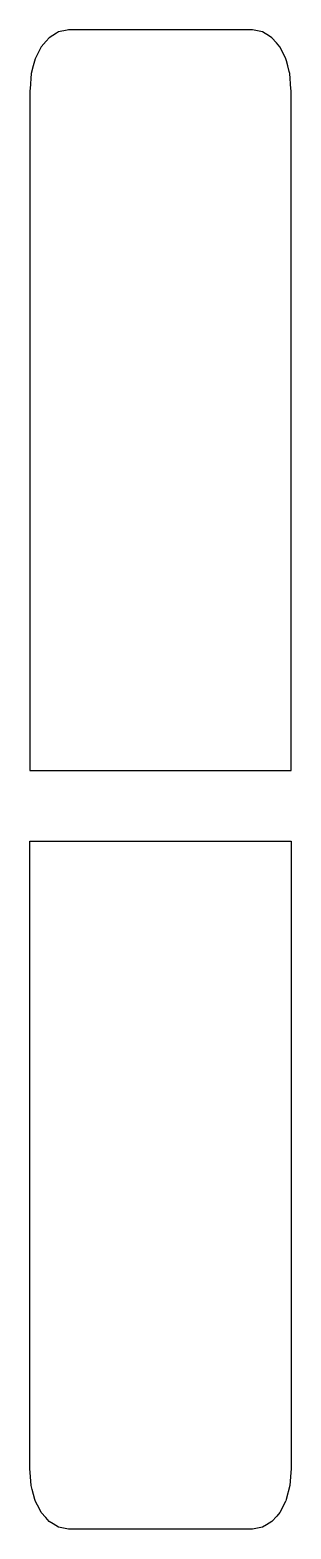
# Model space of a CAD drawing. Header units: metres. Extents: x 2.4 to 16, y -11.7 to 66.4.
import ezdxf

# ---------------------------------------------------------------- set-up
doc = ezdxf.new("R2010")
doc.units = ezdxf.units.M

msp = doc.modelspace()

# ---------------------------------------------------------------- linework, layer by layer
for p, q in [((4.33, 66.431), (3.882, 66.343)), ((4.4, 66.445), (4.33, 66.431)), ((12.761, 66.445), (4.4, 66.445)), ((14, 66.445), (12.761, 66.445)), ((14.432, 66.359), (14, 66.445)), ((3.238, 65.856), (2.986, 65.567)), ((3.4, 66.043), (3.238, 65.856)), ((3.785, 66.282), (3.4, 66.043)), ((3.882, 66.343), (3.785, 66.282)), ((14.518, 66.343), (14.432, 66.359)), ((14.872, 66.123), (14.518, 66.343)), ((15, 66.043), (14.872, 66.123)), ((15.24, 65.768), (15, 66.043)), ((15.414, 65.567), (15.24, 65.768)), ((2.668, 64.946), (2.565, 64.574)), ((2.75, 65.106), (2.668, 64.946)), ((2.986, 65.567), (2.75, 65.106)), ((15.534, 65.332), (15.414, 65.567)), ((15.732, 64.946), (15.534, 65.332)), ((15.76, 64.845), (15.732, 64.946)), ((2.468, 64.17), (2.405, 63.371)), ((2.565, 64.574), (2.468, 64.17)), ((15.835, 64.574), (15.76, 64.845)), ((15.903, 64.289), (15.835, 64.574)), ((15.932, 64.17), (15.903, 64.289)), ((15.995, 63.371), (15.932, 64.17)), ((2.405, 63.371), (2.4, 63.298)), ((2.4, 63.298), (2.4, 61.829)), ((16, 63.298), (15.995, 63.371)), ((16, 61.598), (16, 63.298)), ((2.4, 61.829), (2.4, 61.776)), ((2.4, 61.776), (2.4, 60.347)), ((16, 60.117), (16, 61.598)), ((2.4, 60.347), (2.4, 59.039)), ((16, 58.831), (16, 60.117)), ((2.4, 59.039), (2.4, 58.924)), ((2.4, 58.924), (2.4, 57.663)), ((16, 57.646), (16, 58.831)), ((16, 58.831), (16, 58.831)), ((2.4, 57.663), (2.4, 57.535)), ((2.4, 57.535), (2.4, 56.286)), ((16, 56.49), (16, 57.646)), ((2.4, 56.286), (2.4, 56.16)), ((16, 56.233), (16, 56.49)), ((2.4, 56.16), (2.4, 56.055)), ((2.4, 56.055), (2.4, 55.979)), ((2.4, 55.979), (2.4, 54.987)), ((16, 55.996), (16, 56.233)), ((16, 52.048), (16, 55.996)), ((2.4, 54.987), (2.4, 53.98)), ((2.4, 53.98), (2.4, 52.048)), ((2.4, 52.048), (2.4, 49.114)), ((16, 49.114), (16, 52.048)), ((2.4, 49.114), (2.4, 40.34)), ((16, 40.34), (16, 49.114)), ((2.4, 40.34), (2.4, 27.841)), ((16, 27.841), (16, 40.34)), ((2.4, 27.841), (8.181, 27.841)), ((8.181, 27.841), (16, 27.841)), ((2.4, 12.728), (2.4, 24.159)), ((2.4, 24.159), (10.219, 24.159)), ((10.219, 24.159), (16, 24.159)), ((16, 24.159), (16, 12.728)), ((2.4, 6.437), (2.4, 12.728)), ((16, 12.728), (16, 6.437)), ((2.4, 2.896), (2.4, 6.437)), ((16, 6.437), (16, 2.896)), ((2.4, 1.315), (2.4, 2.896)), ((16, 2.896), (16, -0.873)), ((2.4, 0.04), (2.4, 1.315)), ((2.4, -1.057), (2.4, 0.04)), ((2.4, -1.154), (2.4, -1.057)), ((2.4, -1.274), (2.4, -1.154)), ((2.4, -1.406), (2.4, -1.274)), ((2.4, -2.681), (2.4, -1.406)), ((16, -0.873), (16, -1.131)), ((16, -1.131), (16, -1.418)), ((16, -1.418), (16, -2.573)), ((16, -1.418), (16, -1.418)), ((2.4, -2.809), (2.4, -2.681)), ((2.4, -4.112), (2.4, -2.809)), ((16, -2.573), (16, -3.788)), ((16, -3.788), (16, -5.151)), ((2.4, -5.502), (2.4, -4.112)), ((16, -5.151), (16, -6.791)), ((2.4, -5.591), (2.4, -5.502)), ((2.4, -7.102), (2.4, -5.591)), ((16, -6.791), (16, -8.547)), ((2.4, -7.149), (2.4, -7.102)), ((2.4, -8.547), (2.4, -7.149)), ((2.413, -8.739), (2.4, -8.547)), ((16, -8.547), (15.987, -8.739)), ((2.468, -9.421), (2.413, -8.739)), ((15.987, -8.739), (15.932, -9.421)), ((2.519, -9.629), (2.468, -9.421)), ((2.65, -10.161), (2.519, -9.629)), ((15.932, -9.421), (15.75, -10.161)), ((2.663, -10.208), (2.65, -10.161)), ((2.668, -10.225), (2.663, -10.208)), ((2.907, -10.681), (2.668, -10.225)), ((2.986, -10.832), (2.907, -10.681)), ((3.22, -11.096), (2.986, -10.832)), ((15.414, -10.832), (15.254, -11.013)), ((15.719, -10.25), (15.414, -10.832)), ((15.732, -10.225), (15.719, -10.25)), ((15.75, -10.161), (15.732, -10.225)), ((3.4, -11.298), (3.22, -11.096)), ((3.606, -11.423), (3.4, -11.298)), ((3.882, -11.591), (3.606, -11.423)), ((4.06, -11.626), (3.882, -11.591)), ((4.4, -11.691), (4.06, -11.626)), ((7.44, -11.691), (4.4, -11.691)), ((14, -11.691), (7.44, -11.691)), ((14.172, -11.658), (14, -11.691)), ((14.518, -11.591), (14.172, -11.658)), ((14.717, -11.47), (14.518, -11.591)), ((15, -11.298), (14.717, -11.47)), ((15.254, -11.013), (15, -11.298))]:
    msp.add_line(p, q)

doc.saveas('drawing.dxf')
